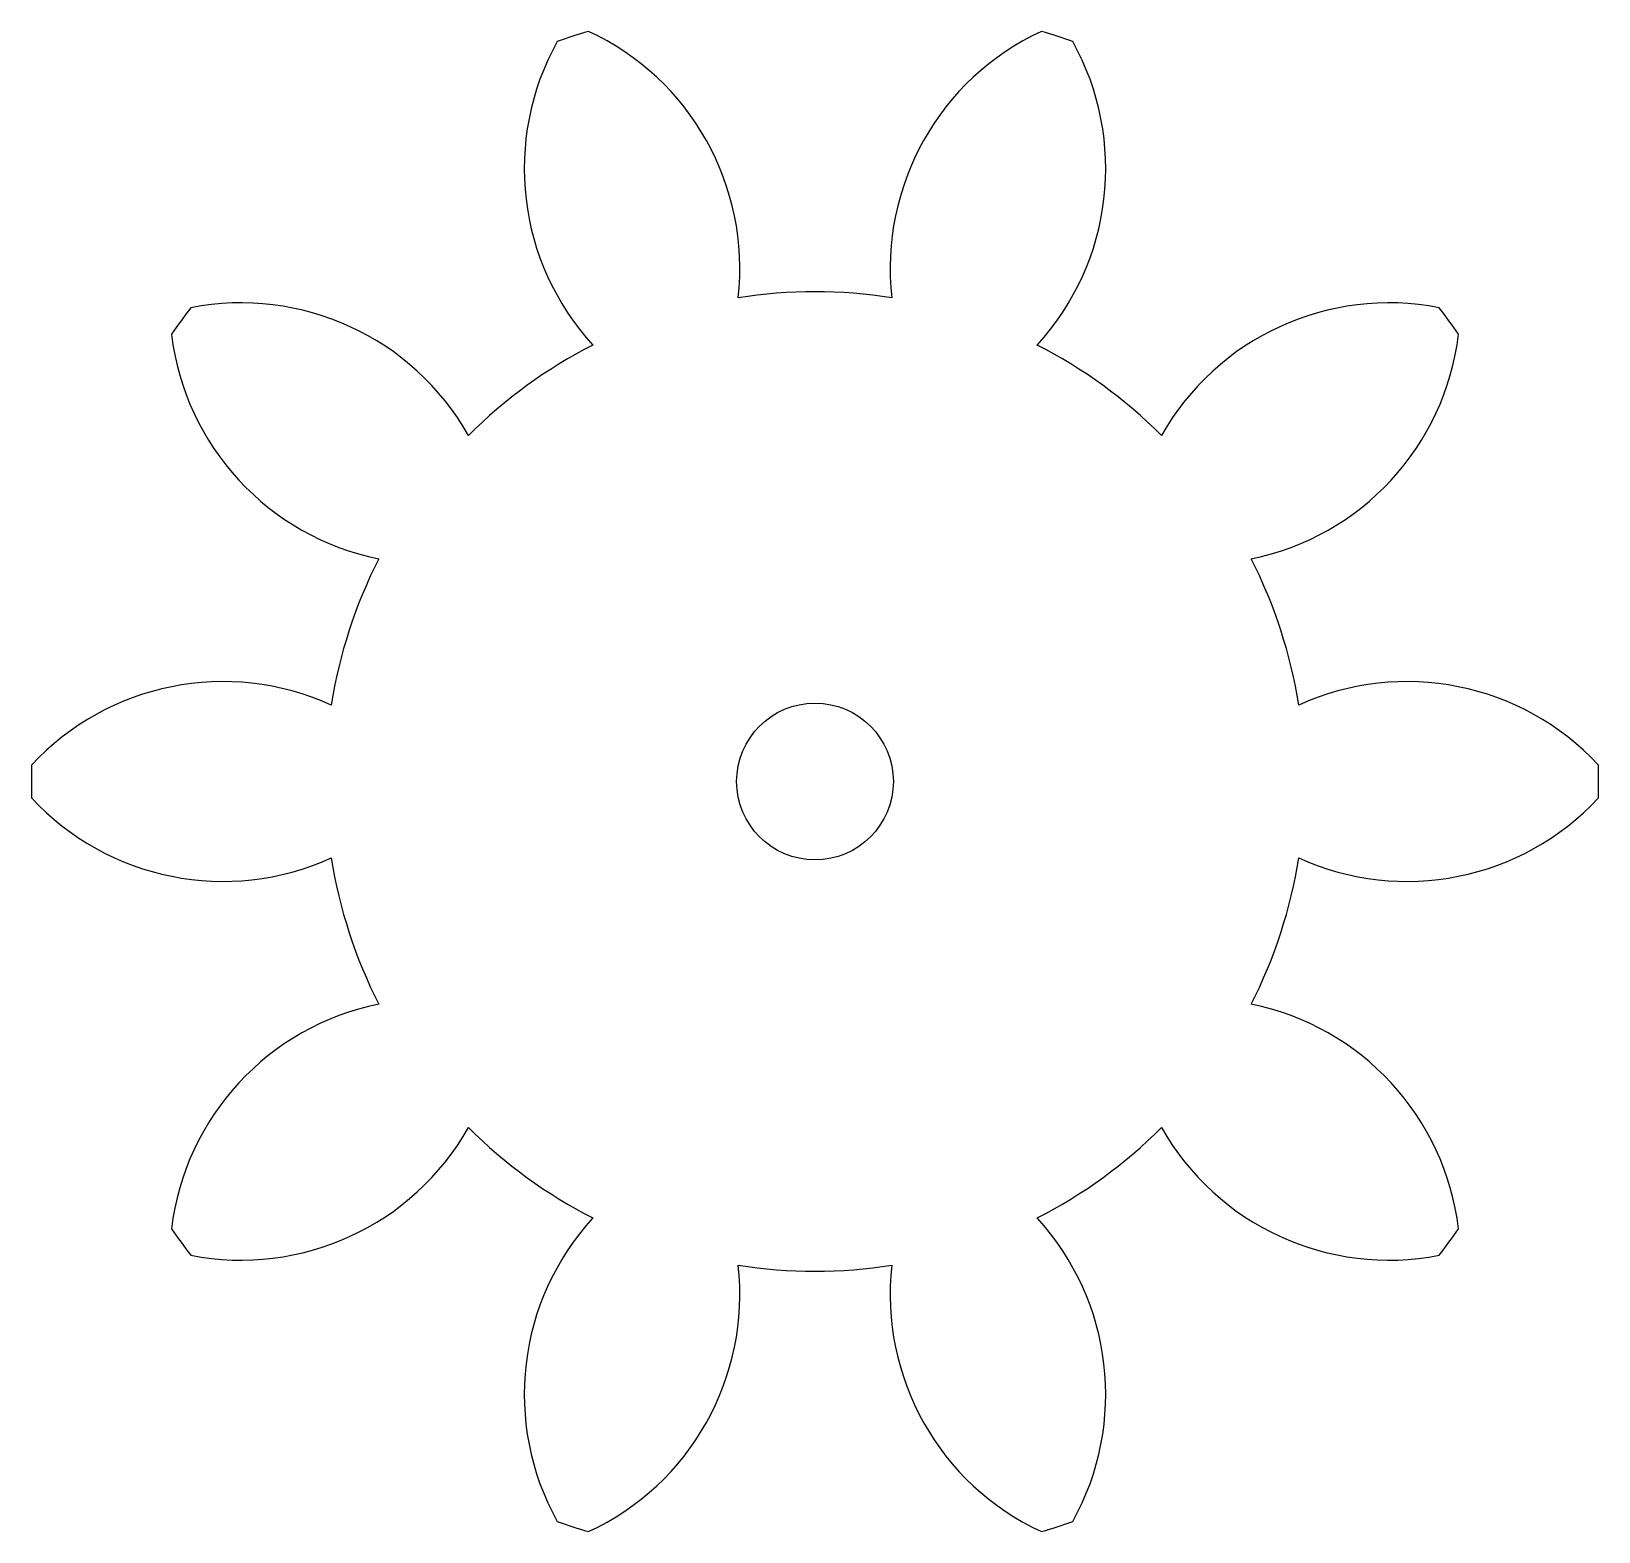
# Model space of a CAD drawing. Header units: millimetres. Extents: x -15 to 15, y -14.4 to 14.4.
import ezdxf

# ---------------------------------------------------------------- set-up
doc = ezdxf.new("R2010")
doc.units = ezdxf.units.MM

msp = doc.modelspace()

# ---------------------------------------------------------------- linework, layer by layer
at = {"color": 7, "linetype": 'Continuous', "lineweight": 25}
msp.add_circle((0, 0), 1.5, dxfattribs=at)
for centre, radius, start, end in [((-0.565, 11.733), 5, 150.8819, 222.5011), ((0, 0), 15, 106.7997, 109.2003), ((-6.439, 9.824), 5, 353.4989, 65.1181), ((6.439, 9.824), 5, 114.8819, 186.5011), ((0.565, 11.733), 5, 317.4989, 29.1181), ((0, 0), 15, 70.7997, 73.2003), ((0, 0), 9.374, 80.9697, 99.0303), ((0, 0), 15, 142.7997, 145.2003), ((-10.984, 4.163), 5, 29.4989, 101.1181), ((10.984, 4.163), 5, 78.8819, 150.5011), ((0, 0), 15, 34.7997, 37.2003), ((-7.353, 9.16), 5, 186.8819, 258.5011), ((7.353, 9.16), 5, 281.4989, 353.1181), ((0, 0), 9.374, 116.9697, 135.0303), ((0, 0), 9.374, 44.9697, 63.0303), ((0, 0), 9.374, 152.9697, 171.0303), ((0, 0), 9.374, 8.9697, 27.0303), ((-11.333, -3.088), 5, 65.4989, 137.1181), ((11.333, -3.088), 5, 42.8819, 114.5011), ((0, 0), 15, 178.7997, 181.2003), ((0, 0), 15, 358.7997, 1.2003), ((-11.333, 3.088), 5, 222.8819, 294.5011), ((11.333, 3.088), 5, 245.4989, 317.1181), ((0, 0), 9.374, 188.9697, 207.0303), ((0, 0), 9.374, 332.9697, 351.0303), ((-7.353, -9.16), 5, 101.4989, 173.1181), ((7.353, -9.16), 5, 6.8819, 78.5011), ((-10.984, -4.163), 5, 258.8819, 330.5011), ((0, 0), 9.374, 224.9697, 243.0303), ((0, 0), 9.374, 296.9697, 315.0303), ((10.984, -4.163), 5, 209.4989, 281.1181), ((-0.565, -11.733), 5, 137.4989, 209.1181), ((0.565, -11.733), 5, 330.8819, 42.5011), ((0, 0), 15, 214.7997, 217.2003), ((0, 0), 15, 322.7997, 325.2003), ((-6.439, -9.824), 5, 294.8819, 6.5011), ((0, 0), 9.374, 260.9697, 279.0303), ((6.439, -9.824), 5, 173.4989, 245.1181), ((0, 0), 15, 250.7997, 253.2003), ((0, 0), 15, 286.7997, 289.2003)]:
    msp.add_arc(centre, radius, start, end, dxfattribs=at)

doc.saveas('drawing.dxf')
